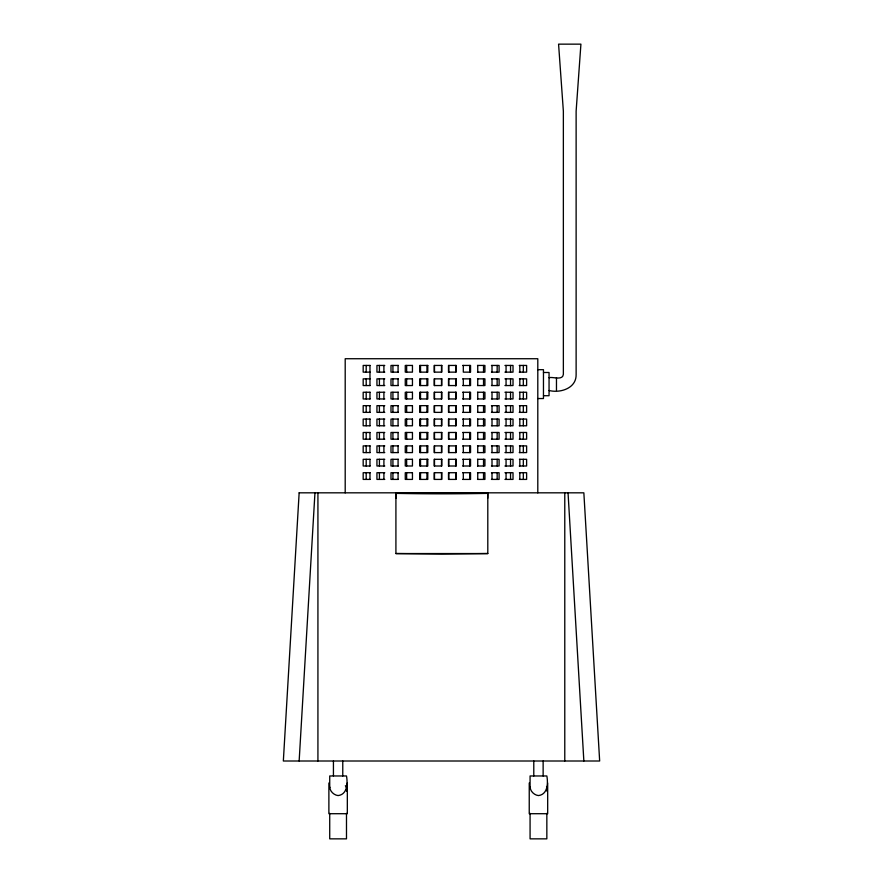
<?xml version="1.0" encoding="UTF-8"?>
<svg xmlns="http://www.w3.org/2000/svg" width="883" height="883" viewBox="0 0 883 883"><rect width="100%" height="100%" fill="white"/><g stroke="black" fill="none" stroke-linecap="round" stroke-linejoin="round"><path stroke-width="1.32" d="M455.783 385.948L455.783 378.851M487.714 498.266L487.802 492.824A322.56 43.223 0 0 1 395.915 492.824L395.915 553.553L441.864 553.994L487.802 553.553L487.802 492.824M299.149 761.003L314.955 492.824M329.723 787.658L329.723 775.969L346.489 775.969C347.836 783.133 347.416 794.49 338.101 795.572C334.028 795.186 329.8 791.278 329.823 787.095M530.076 787.658L530.076 775.969L546.842 775.969C548.188 783.133 547.769 794.49 538.453 795.572C534.381 795.186 530.153 791.278 530.175 787.095M370.109 365.441L363.178 365.441L363.178 372.14L370.109 372.14M384.767 365.441L376.942 365.441L376.942 372.14L384.767 372.14M398.376 365.441L390.992 365.441L390.992 372.14L398.376 372.14M462.615 365.441L470.551 365.441L470.551 372.14L463.31 372.14L463.31 365.441M477.504 365.441L484.922 365.441L484.922 372.14L477.504 372.14M491.445 365.441L499.094 365.441L499.094 372.14L491.445 372.14M504.933 365.441L513.023 365.441L513.023 372.14L504.933 372.14M519.237 365.441L526.621 365.441L526.621 372.14L519.237 372.14M537.802 369.679L543.464 369.679L543.464 398.542L537.802 398.542M543.464 372.494L549.049 372.494L549.049 395.716L543.464 395.716M549.049 377.725C552.615 376.467 562.725 380.904 563.365 374.326L563.365 111.192L558.575 44.15L580.915 44.15L576.124 111.192L576.124 374.734C576.312 388.377 560.219 393.332 549.049 390.496M370.109 378.851L363.178 378.851L363.178 385.551L370.109 385.551M384.767 378.851L376.942 378.851L376.942 385.551L384.767 385.551M398.376 378.851L390.992 378.851L390.992 385.551L398.376 385.551M462.615 378.851L470.551 378.851L470.551 385.551L462.615 385.551M477.504 378.851L484.922 378.851L484.922 385.551L477.504 385.551M491.445 378.851L499.094 378.851L499.094 385.551L491.445 385.551M504.933 378.851L513.023 378.851L513.023 385.551L504.933 385.551M519.425 378.851L526.621 378.851L526.621 385.551L519.237 385.551M370.109 392.251L363.178 392.251L363.178 398.961L370.109 398.961M384.767 392.251L376.942 392.251L376.942 398.961L384.767 398.961M398.376 392.251L390.992 392.251L390.992 398.961L398.376 398.961M462.615 392.251L470.551 392.251L470.551 398.961L462.615 398.961M477.504 392.251L484.922 392.251L484.922 398.961L477.504 398.961M491.445 392.251L499.094 392.251L499.094 398.961L491.445 398.961M504.933 392.251L513.023 392.251L513.023 398.961L504.933 398.961M519.425 392.251L526.621 392.251L526.621 398.961L519.237 398.961M370.109 405.661L363.178 405.661L363.178 412.372L370.109 412.372M384.767 405.661L376.942 405.661L376.942 412.372L384.767 412.372M398.376 405.661L390.992 405.661L390.992 412.372L398.376 412.372M462.615 405.661L470.551 405.661L470.551 412.372L462.615 412.372M477.504 405.661L484.922 405.661L484.922 412.372L477.504 412.372M491.445 405.661L499.094 405.661L499.094 412.372L491.445 412.372M504.933 405.661L513.023 405.661L513.023 412.372L504.933 412.372M519.425 405.661L526.621 405.661L526.621 412.372L519.237 412.372M370.109 419.072L363.178 419.072L363.178 425.783L370.109 425.783M384.767 419.072L376.942 419.072L376.942 425.783L384.767 425.783M398.376 419.072L390.992 419.072L390.992 425.783L398.376 425.783M462.615 419.072L470.551 419.072L470.551 425.783L462.615 425.783M477.504 419.072L484.922 419.072L484.922 425.783L477.504 425.783M491.445 419.072L499.094 419.072L499.094 425.783L491.445 425.783M504.933 419.072L513.023 419.072L513.023 425.783L504.933 425.783M519.425 419.072L526.621 419.072L526.621 425.783L519.237 425.783M370.109 432.482L363.178 432.482L363.178 439.193L370.109 439.193M384.767 432.482L376.942 432.482L376.942 439.193L384.767 439.193M398.376 432.482L390.992 432.482L390.992 439.193L398.376 439.193M462.615 432.482L470.551 432.482L470.551 439.193L462.615 439.193M477.504 432.482L484.922 432.482L484.922 439.193L477.504 439.193M491.445 432.482L499.094 432.482L499.094 439.193L491.445 439.193M504.933 432.482L513.023 432.482L513.023 439.193L504.933 439.193M519.425 432.482L526.621 432.482L526.621 439.193L519.237 439.193M370.109 445.893L363.178 445.893L363.178 452.593L370.109 452.593M384.767 445.893L376.942 445.893L376.942 452.593L384.767 452.593M398.376 445.893L390.992 445.893L390.992 452.593L398.376 452.593M462.615 445.893L470.551 445.893L470.551 452.593L462.615 452.593M477.504 445.893L484.922 445.893L484.922 452.593L477.504 452.593M491.445 445.893L499.094 445.893L499.094 452.593L491.445 452.593M504.933 445.893L513.023 445.893L513.023 452.593L504.933 452.593M519.425 445.893L526.621 445.893L526.621 452.593L519.237 452.593M370.109 459.303L363.178 459.303L363.178 466.003L370.109 466.003M384.767 459.303L376.942 459.303L376.942 466.003L384.767 466.003M398.376 459.303L390.992 459.303L390.992 466.003L398.376 466.003M462.615 459.303L470.551 459.303L470.551 466.003L462.615 466.003M477.504 459.303L484.922 459.303L484.922 466.003L477.504 466.003M491.445 459.303L499.094 459.303L499.094 466.003L491.445 466.003M504.933 459.303L513.023 459.303L513.023 466.003L504.933 466.003M519.425 459.303L526.621 459.303L526.621 466.003L519.237 466.003M370.109 472.714L363.178 472.714L363.178 479.414L370.109 479.414M384.767 472.714L376.942 472.714L376.942 479.414L384.767 479.414M398.376 472.714L390.992 472.714L390.992 479.414L398.376 479.414M462.615 472.714L470.551 472.714L470.551 479.414L462.615 479.414M477.504 472.714L484.922 472.714L484.922 479.414L477.504 479.414M491.445 472.714L499.094 472.714L499.094 479.414L491.445 479.414M504.933 472.714L513.023 472.714L513.023 479.414L504.933 479.414M519.425 472.714L526.621 472.714L526.621 479.414L519.425 479.414M395.915 553.553L487.802 553.553M345.363 785.671L346.489 787.658M546.555 786.499L546.842 787.658M568.045 492.824L583.851 761.003M395.915 492.824L396.003 498.266M455.783 466.401L455.783 459.303M564.778 492.824L564.778 761.003M556.467 377.725L556.467 390.496M547.681 782.978L547.681 813.707L529.237 813.707L529.237 782.978M546.842 789.292L546.842 791.157M546.842 813.32L546.842 838.85L530.076 838.85L530.076 813.32M543.133 761.003L543.133 775.969M537.802 492.891L537.802 358.73L345.198 358.73L345.198 492.891M533.785 761.003L533.785 775.969M523.321 365.441L523.321 372.14M523.321 378.851L523.321 385.551M523.321 392.251L523.321 398.961M523.321 405.661L523.321 412.372M523.321 419.072L523.321 425.783M523.321 432.482L523.321 439.193M523.321 445.893L523.321 452.593M523.321 459.303L523.321 466.003M523.321 472.714L523.321 479.414M519.822 365.441L519.822 372.14M519.822 378.851L519.822 385.551M519.822 392.251L519.822 398.961M519.822 405.661L519.822 412.372M519.822 419.072L519.822 425.783M519.822 432.482L519.822 439.193M519.822 445.893L519.822 452.593M519.822 459.303L519.822 466.003M519.822 472.714L519.822 479.414M510.551 365.441L510.551 372.14M510.551 378.851L510.551 385.551M510.551 392.251L510.551 398.961M510.551 405.661L510.551 412.372M510.551 419.072L510.551 425.783M510.551 432.482L510.551 439.193M510.551 445.893L510.551 452.593M510.551 459.303L510.551 466.003M510.551 472.714L510.551 479.414M506.058 365.441L506.058 372.14M506.058 378.851L506.058 385.551M506.058 392.251L506.058 398.961M506.058 405.661L506.058 412.372M506.058 419.072L506.058 425.783M506.058 432.482L506.058 439.193M506.058 445.893L506.058 452.593M506.058 459.303L506.058 466.003M506.058 472.714L506.058 479.414M497.162 365.441L497.162 372.14M497.162 378.851L497.162 385.551M497.162 392.251L497.162 398.961M497.162 405.661L497.162 412.372M497.162 419.072L497.162 425.783M497.162 432.482L497.162 439.193M497.162 445.893L497.162 452.593M497.162 459.303L497.162 466.003M497.162 472.714L497.162 479.414M492.008 365.441L492.008 372.14M492.008 378.851L492.008 385.551M492.008 392.251L492.008 398.961M492.008 405.661L492.008 412.372M492.008 419.072L492.008 425.783M492.008 432.482L492.008 439.193M492.008 445.893L492.008 452.593M492.008 459.303L492.008 466.003M492.008 472.714L492.008 479.414M483.531 365.441L483.531 372.14M483.531 378.851L483.531 385.551M483.531 392.251L483.531 398.961M483.531 405.661L483.531 412.372M483.531 419.072L483.531 425.783M483.531 432.482L483.531 439.193M483.531 445.893L483.531 452.593M483.531 459.303L483.531 466.003M483.531 472.714L483.531 479.414M477.736 365.441L477.736 372.14M477.736 378.851L477.736 385.551M477.736 392.251L477.736 398.961M477.736 405.661L477.736 412.372M477.736 419.072L477.736 425.783M477.736 432.482L477.736 439.193M477.736 445.893L477.736 452.593M477.736 459.303L477.736 466.003M477.736 472.714L477.736 479.414M469.723 365.441L469.723 372.14M469.723 378.851L469.723 385.551M469.723 392.251L469.723 398.961M469.723 405.661L469.723 412.372M469.723 419.072L469.723 425.783M469.723 432.482L469.723 439.193M469.723 445.893L469.723 452.593M469.723 459.303L469.723 466.003M469.723 472.714L469.723 479.414M463.31 378.851L463.31 385.551M463.31 392.251L463.31 398.961M463.31 405.661L463.31 412.372M463.31 419.072L463.31 425.783M463.31 432.482L463.31 439.193M463.31 445.893L463.31 452.593M463.31 459.303L463.31 466.003M463.31 472.714L463.31 479.414M455.783 392.251L455.783 398.961M455.783 405.661L455.783 412.372M455.783 419.072L455.783 425.783M455.783 365.441L455.783 372.14M455.783 432.482L455.783 439.193M455.783 445.893L455.783 452.593M455.783 472.714L455.783 479.414M448.785 365.441L448.785 372.14M448.785 378.851L448.785 385.551M448.785 392.251L448.785 398.961M448.785 405.661L448.785 412.372M448.785 419.072L448.785 425.783M448.785 432.482L448.785 439.193M448.785 445.893L448.785 452.593M448.785 459.303L448.785 466.003M448.785 472.714L448.785 479.414M441.5 365.441L441.5 372.14M441.5 378.851L441.5 385.551M441.5 392.251L441.5 398.961M441.5 405.661L441.5 412.372M441.5 419.072L441.5 425.783M441.5 432.482L441.5 439.193M441.5 445.893L441.5 452.593M441.5 459.303L441.5 466.003M441.5 472.714L441.5 479.414M434.502 365.441L434.502 372.14M434.502 378.851L434.502 385.551M434.502 392.251L434.502 398.961M434.502 405.661L434.502 412.372M434.502 419.072L434.502 425.783M434.502 432.482L434.502 439.193M434.502 445.893L434.502 452.593M434.502 459.303L434.502 466.003M434.502 472.714L434.502 479.414M426.942 365.441L426.942 372.14M426.942 378.851L426.942 385.551M426.942 392.251L426.942 398.961M426.942 405.661L426.942 412.372M426.942 419.072L426.942 425.783M426.942 432.482L426.942 439.193M426.942 445.893L426.942 452.593M426.942 459.303L426.942 466.003M426.942 472.714L426.942 479.414M420.529 365.441L420.529 372.14M420.529 378.851L420.529 385.551M420.529 392.251L420.529 398.961M420.529 405.661L420.529 412.372M420.529 419.072L420.529 425.783M420.529 432.482L420.529 439.193M420.529 445.893L420.529 452.593M420.529 459.303L420.529 466.003M420.529 472.714L420.529 479.414M406.644 365.441L406.644 372.14M406.644 378.851L406.644 385.551M406.644 392.251L406.644 398.961M406.644 405.661L406.644 412.372M406.644 419.072L406.644 425.783M406.644 432.482L406.644 439.193M406.644 445.893L406.644 452.593M406.644 459.303L406.644 466.003M406.644 472.714L406.644 479.414M398.078 365.441L398.078 372.14M398.078 378.851L398.078 385.551M398.078 392.251L398.078 398.961M398.078 405.661L398.078 412.372M398.078 419.072L398.078 425.783M398.078 432.482L398.078 439.193M398.078 445.893L398.078 452.593M398.078 459.303L398.078 466.003M398.078 472.714L398.078 479.414M392.924 365.441L392.924 372.14M392.924 378.851L392.924 385.551M392.924 392.251L392.924 398.961M392.924 405.661L392.924 412.372M392.924 419.072L392.924 425.783M392.924 432.482L392.924 439.193M392.924 445.893L392.924 452.593M392.924 459.303L392.924 466.003M392.924 472.714L392.924 479.414M383.906 365.441L383.906 372.14M383.906 378.851L383.906 385.551M383.906 392.251L383.906 398.961M383.906 405.661L383.906 412.372M383.906 419.072L383.906 425.783M383.906 432.482L383.906 439.193M383.906 445.893L383.906 452.593M383.906 459.303L383.906 466.003M383.906 472.714L383.906 479.414M379.414 365.441L379.414 372.14M379.414 378.851L379.414 385.551M379.414 392.251L379.414 398.961M379.414 405.661L379.414 412.372M379.414 419.072L379.414 425.783M379.414 432.482L379.414 439.193M379.414 445.893L379.414 452.593M379.414 459.303L379.414 466.003M379.414 472.714L379.414 479.414M369.977 365.441L369.977 385.551M369.977 392.251L369.977 398.961M369.977 405.661L369.977 412.372M369.977 419.072L369.977 425.783M369.977 432.482L369.977 439.193M369.977 445.893L369.977 452.593M369.977 459.303L369.977 466.003M369.977 472.714L369.977 479.414M366.191 365.441L366.191 372.14M366.191 378.851L366.191 385.551M366.191 392.251L366.191 398.961M366.191 405.661L366.191 412.372M366.191 419.072L366.191 425.783M366.191 432.482L366.191 439.193M366.191 445.893L366.191 452.593M366.191 459.303L366.191 466.003M366.191 472.714L366.191 479.414M347.328 782.978L347.328 813.707L328.884 813.707L328.884 782.978M346.489 789.292L346.489 791.157M346.489 813.32L346.489 838.85L329.723 838.85L329.723 813.32M342.77 761.003L342.77 775.969M333.432 761.003L333.432 775.969M317.924 492.824L317.924 761.003M487.802 493.376A322.56 43.223 0 0 1 395.915 493.376M299.149 492.824L283.344 761.003L599.656 761.003L583.851 492.824L299.149 492.824M412.449 365.441L405.264 365.441L405.264 372.14L412.449 372.14L412.449 365.441M427.78 365.441L419.69 365.441L419.69 372.14L427.78 372.14L427.78 365.441M441.776 365.441L434.215 365.441L434.215 372.14L441.776 372.14L441.776 365.441M456.058 365.441L448.498 365.441L448.498 372.14L456.058 372.14L456.058 365.441M412.449 378.851L405.264 378.851L405.264 385.551L412.449 385.551L412.449 378.851M427.78 378.851L419.69 378.851L419.69 385.551L427.78 385.551L427.78 378.851M441.776 378.851L434.215 378.851L434.215 385.551L441.776 385.551L441.776 378.851M456.058 378.851L448.498 378.851L448.498 385.551L456.058 385.551L456.058 378.851M412.449 392.251L405.264 392.251L405.264 398.961L412.449 398.961L412.449 392.251M427.78 392.251L419.69 392.251L419.69 398.961L427.78 398.961L427.78 392.251M441.776 392.251L434.215 392.251L434.215 398.961L441.776 398.961L441.776 392.251M456.058 392.251L448.498 392.251L448.498 398.961L456.058 398.961L456.058 392.251M412.449 405.661L405.264 405.661L405.264 412.372L412.449 412.372L412.449 405.661M427.78 405.661L419.69 405.661L419.69 412.372L427.78 412.372L427.78 405.661M441.776 405.661L434.215 405.661L434.215 412.372L441.776 412.372L441.776 405.661M456.058 405.661L448.498 405.661L448.498 412.372L456.058 412.372L456.058 405.661M412.449 419.072L405.264 419.072L405.264 425.783L412.449 425.783L412.449 419.072M427.78 419.072L419.69 419.072L419.69 425.783L427.78 425.783L427.78 419.072M441.776 419.072L434.215 419.072L434.215 425.783L441.776 425.783L441.776 419.072M456.058 419.072L448.498 419.072L448.498 425.783L456.058 425.783L456.058 419.072M412.449 432.482L405.264 432.482L405.264 439.193L412.449 439.193L412.449 432.482M427.78 432.482L419.69 432.482L419.69 439.193L427.78 439.193L427.78 432.482M441.776 432.482L434.215 432.482L434.215 439.193L441.776 439.193L441.776 432.482M456.058 432.482L448.498 432.482L448.498 439.193L456.058 439.193L456.058 432.482M412.449 445.893L405.264 445.893L405.264 452.593L412.449 452.593L412.449 445.893M427.78 445.893L419.69 445.893L419.69 452.593L427.78 452.593L427.78 445.893M441.776 445.893L434.215 445.893L434.215 452.593L441.776 452.593L441.776 445.893M456.058 445.893L448.498 445.893L448.498 452.593L456.058 452.593L456.058 445.893M412.449 459.303L405.264 459.303L405.264 466.003L412.449 466.003L412.449 459.303M427.78 459.303L419.69 459.303L419.69 466.003L427.78 466.003L427.78 459.303M441.776 459.303L434.215 459.303L434.215 466.003L441.776 466.003L441.776 459.303M456.058 459.303L448.498 459.303L448.498 466.003L456.058 466.003L456.058 459.303M412.449 472.714L405.264 472.714L405.264 479.414L412.449 479.414L412.449 472.714M427.78 472.714L419.69 472.714L419.69 479.414L427.78 479.414L427.78 472.714M441.776 472.714L434.215 472.714L434.215 479.414L441.776 479.414L441.776 472.714M456.058 472.714L448.498 472.714L448.498 479.414L456.058 479.414L456.058 472.714"/></g></svg>
